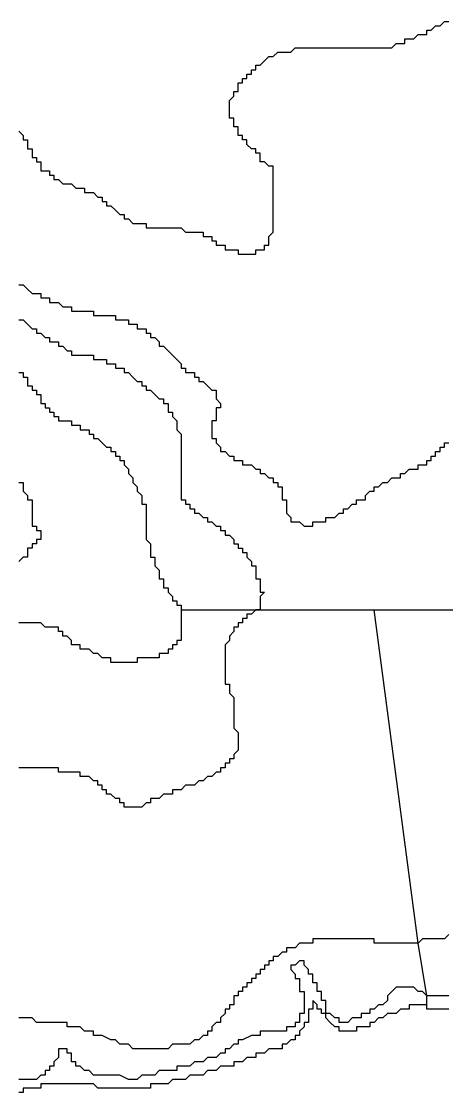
# Model space of a CAD drawing. Extents: x -79.2 to -65.2, y 32.5 to 44.8.
# Drawn here: x -69.714 to -68.745, y 39.9 to 42.34 of the extents above; entities that cross this region are included whole.
import ezdxf

# ---------------------------------------------------------------- set-up
doc = ezdxf.new("R2010")
doc.units = 0

msp = doc.modelspace()

# ---------------------------------------------------------------- linework, layer by layer
at = {"layer": '0FINSTR_G'}
for points in [[(-69.72, 42.09), (-69.71, 42.08), (-69.71, 42.08), (-69.71, 42.07), (-69.71, 42.07), (-69.71, 42.07), (-69.7, 42.07), (-69.7, 42.06), (-69.7, 42.06), (-69.7, 42.06), (-69.7, 42.06), (-69.7, 42.06), (-69.7, 42.05), (-69.69, 42.05), (-69.69, 42.05), (-69.69, 42.04), (-69.69, 42.04), (-69.69, 42.04), (-69.69, 42.03), (-69.68, 42.03), (-69.68, 42.02), (-69.68, 42.02), (-69.67, 42.02), (-69.67, 42.01), (-69.67, 42.01), (-69.67, 42), (-69.66, 42), (-69.66, 42), (-69.66, 42), (-69.66, 42), (-69.65, 42), (-69.65, 41.99), (-69.65, 41.99), (-69.64, 41.99), (-69.64, 41.98), (-69.63, 41.98), (-69.63, 41.98), (-69.63, 41.98), (-69.62, 41.97), (-69.62, 41.97), (-69.62, 41.97), (-69.62, 41.97), (-69.61, 41.97), (-69.61, 41.97), (-69.6, 41.97), (-69.6, 41.97), (-69.59, 41.96), (-69.59, 41.96), (-69.58, 41.96), (-69.58, 41.96), (-69.58, 41.96), (-69.57, 41.96), (-69.57, 41.95), (-69.57, 41.95), (-69.56, 41.95), (-69.56, 41.95), (-69.55, 41.95), (-69.55, 41.95), (-69.55, 41.95), (-69.54, 41.94), (-69.54, 41.94), (-69.54, 41.94), (-69.53, 41.94), (-69.53, 41.94), (-69.53, 41.94), (-69.53, 41.93), (-69.52, 41.93), (-69.52, 41.92), (-69.51, 41.92), (-69.51, 41.92), (-69.51, 41.92), (-69.5, 41.91), (-69.5, 41.91), (-69.5, 41.91), (-69.5, 41.91), (-69.49, 41.9), (-69.49, 41.9), (-69.48, 41.9), (-69.48, 41.89), (-69.48, 41.89), (-69.48, 41.89), (-69.47, 41.89), (-69.47, 41.89), (-69.46, 41.88), (-69.46, 41.88), (-69.46, 41.88), (-69.45, 41.88), (-69.44, 41.88), (-69.44, 41.88), (-69.43, 41.88), (-69.43, 41.87), (-69.43, 41.87), (-69.42, 41.87), (-69.42, 41.87), (-69.41, 41.87), (-69.4, 41.87), (-69.4, 41.87), (-69.4, 41.87), (-69.39, 41.87), (-69.38, 41.87), (-69.38, 41.87), (-69.37, 41.87), (-69.37, 41.87), (-69.36, 41.87), (-69.36, 41.87), (-69.35, 41.87), (-69.35, 41.87), (-69.35, 41.87), (-69.34, 41.86), (-69.33, 41.86), (-69.32, 41.86), (-69.32, 41.86), (-69.31, 41.86), (-69.31, 41.86), (-69.31, 41.86), (-69.3, 41.86), (-69.3, 41.85), (-69.3, 41.85), (-69.3, 41.85), (-69.29, 41.85), (-69.29, 41.85), (-69.29, 41.85), (-69.29, 41.85), (-69.28, 41.85), (-69.28, 41.85), (-69.28, 41.84), (-69.28, 41.84), (-69.27, 41.84), (-69.27, 41.84), (-69.27, 41.83), (-69.26, 41.83), (-69.26, 41.83), (-69.26, 41.83), (-69.25, 41.83), (-69.25, 41.83), (-69.25, 41.83), (-69.25, 41.82), (-69.24, 41.82), (-69.24, 41.82), (-69.24, 41.82), (-69.23, 41.82), (-69.23, 41.82), (-69.22, 41.82), (-69.22, 41.82), (-69.22, 41.81), (-69.21, 41.81), (-69.21, 41.81), (-69.21, 41.81), (-69.2, 41.81), (-69.2, 41.81), (-69.2, 41.81), (-69.2, 41.81), (-69.19, 41.81), (-69.19, 41.81), (-69.19, 41.81), (-69.18, 41.81), (-69.18, 41.81), (-69.18, 41.82), (-69.18, 41.82), (-69.17, 41.82), (-69.17, 41.82), (-69.17, 41.82), (-69.16, 41.82), (-69.16, 41.83), (-69.16, 41.83), (-69.16, 41.83), (-69.15, 41.83), (-69.15, 41.84), (-69.15, 41.84), (-69.15, 41.84), (-69.15, 41.85), (-69.15, 41.85), (-69.14, 41.86), (-69.14, 41.86), (-69.14, 41.86), (-69.14, 41.87), (-69.14, 41.87), (-69.14, 41.87), (-69.14, 41.87), (-69.14, 41.88), (-69.14, 41.88), (-69.14, 41.88), (-69.14, 41.89), (-69.14, 41.89), (-69.14, 41.9), (-69.14, 41.9), (-69.14, 41.9), (-69.14, 41.91), (-69.14, 41.91), (-69.14, 41.92), (-69.14, 41.93), (-69.14, 41.93), (-69.14, 41.93), (-69.14, 41.94), (-69.14, 41.95), (-69.14, 41.95), (-69.14, 41.95), (-69.14, 41.95), (-69.14, 41.96), (-69.14, 41.96), (-69.14, 41.96), (-69.14, 41.97), (-69.14, 41.97), (-69.14, 41.97), (-69.14, 41.97), (-69.14, 41.98), (-69.14, 41.98), (-69.14, 41.98), (-69.14, 41.98), (-69.14, 41.99), (-69.14, 41.99), (-69.14, 41.99), (-69.14, 42), (-69.14, 42), (-69.14, 42), (-69.14, 42), (-69.14, 42.01), (-69.14, 42.01), (-69.14, 42.01), (-69.14, 42.01), (-69.15, 42.01), (-69.15, 42.01), (-69.15, 42.01), (-69.16, 42.02), (-69.16, 42.02), (-69.16, 42.02), (-69.16, 42.02), (-69.17, 42.02), (-69.17, 42.02), (-69.17, 42.03), (-69.17, 42.03), (-69.17, 42.03), (-69.17, 42.03), (-69.17, 42.04), (-69.18, 42.04), (-69.18, 42.04), (-69.18, 42.05), (-69.19, 42.05), (-69.19, 42.05), (-69.19, 42.05), (-69.19, 42.05), (-69.2, 42.06), (-69.2, 42.06), (-69.2, 42.06), (-69.2, 42.06), (-69.2, 42.06), (-69.2, 42.07), (-69.21, 42.07), (-69.21, 42.07), (-69.21, 42.08), (-69.21, 42.08), (-69.21, 42.08), (-69.22, 42.08), (-69.22, 42.08), (-69.22, 42.09), (-69.22, 42.09), (-69.22, 42.09), (-69.22, 42.09), (-69.22, 42.1), (-69.23, 42.1), (-69.23, 42.1), (-69.23, 42.1), (-69.23, 42.11), (-69.23, 42.11), (-69.23, 42.11), (-69.23, 42.11), (-69.23, 42.12), (-69.23, 42.12), (-69.23, 42.12), (-69.24, 42.12), (-69.24, 42.13), (-69.24, 42.13), (-69.24, 42.13), (-69.24, 42.14), (-69.24, 42.14), (-69.24, 42.14), (-69.24, 42.15), (-69.24, 42.15), (-69.24, 42.15), (-69.24, 42.16), (-69.24, 42.16), (-69.24, 42.16), (-69.23, 42.17), (-69.23, 42.17), (-69.23, 42.18), (-69.23, 42.18), (-69.22, 42.18), (-69.22, 42.19), (-69.22, 42.19), (-69.22, 42.2), (-69.21, 42.2), (-69.21, 42.21), (-69.21, 42.21), (-69.2, 42.21), (-69.2, 42.22), (-69.19, 42.22), (-69.19, 42.22), (-69.19, 42.23), (-69.18, 42.23), (-69.18, 42.23), (-69.18, 42.24), (-69.17, 42.24), (-69.17, 42.24), (-69.17, 42.24), (-69.17, 42.24), (-69.16, 42.25), (-69.16, 42.25), (-69.15, 42.26), (-69.15, 42.26), (-69.15, 42.26), (-69.14, 42.26), (-69.14, 42.26), (-69.13, 42.27), (-69.13, 42.27), (-69.12, 42.27), (-69.12, 42.27), (-69.11, 42.27), (-69.11, 42.27), (-69.11, 42.27), (-69.1, 42.27), (-69.09, 42.28), (-69.08, 42.28), (-69.08, 42.28), (-69.07, 42.28), (-69.07, 42.28), (-69.07, 42.28), (-69.06, 42.28), (-69.06, 42.28), (-69.05, 42.28), (-69.05, 42.28), (-69.03, 42.28), (-69.03, 42.28), (-69.02, 42.28), (-69.02, 42.28), (-69.01, 42.28), (-69.01, 42.28), (-69, 42.28), (-68.99, 42.28), (-68.99, 42.28), (-68.98, 42.28), (-68.98, 42.28), (-68.97, 42.28), (-68.96, 42.28), (-68.96, 42.28), (-68.95, 42.28), (-68.94, 42.28), (-68.93, 42.28), (-68.93, 42.28), (-68.92, 42.28), (-68.91, 42.28), (-68.91, 42.28), (-68.91, 42.28), (-68.91, 42.28), (-68.9, 42.28), (-68.9, 42.28), (-68.89, 42.28), (-68.89, 42.28), (-68.88, 42.28), (-68.88, 42.28), (-68.88, 42.28), (-68.87, 42.28), (-68.87, 42.28), (-68.86, 42.29), (-68.86, 42.29), (-68.85, 42.29), (-68.85, 42.29), (-68.84, 42.29), (-68.84, 42.3), (-68.83, 42.3), (-68.83, 42.3), (-68.82, 42.3), (-68.82, 42.3), (-68.82, 42.3), (-68.82, 42.3), (-68.81, 42.31), (-68.81, 42.31), (-68.81, 42.31), (-68.8, 42.31), (-68.79, 42.31), (-68.79, 42.32), (-68.79, 42.32), (-68.78, 42.32), (-68.78, 42.32), (-68.77, 42.33), (-68.76, 42.33), (-68.76, 42.33), (-68.75, 42.34), (-68.75, 42.34), (-68.74, 42.34)], [(-69.72, 41.74), (-69.71, 41.74), (-69.71, 41.74), (-69.7, 41.73), (-69.7, 41.73), (-69.7, 41.73)], [(-69.7, 41.73), (-69.7, 41.73)], [(-69.7, 41.73), (-69.7, 41.73), (-69.69, 41.72), (-69.68, 41.72), (-69.68, 41.72), (-69.67, 41.72), (-69.67, 41.71), (-69.66, 41.71), (-69.66, 41.71), (-69.65, 41.71), (-69.65, 41.71), (-69.65, 41.7), (-69.64, 41.7), (-69.64, 41.7), (-69.63, 41.7), (-69.63, 41.7), (-69.62, 41.69), (-69.62, 41.69), (-69.61, 41.69), (-69.61, 41.69), (-69.6, 41.69), (-69.6, 41.68), (-69.59, 41.68), (-69.59, 41.68), (-69.59, 41.68), (-69.58, 41.68), (-69.58, 41.68), (-69.57, 41.68), (-69.57, 41.68), (-69.57, 41.68), (-69.56, 41.68), (-69.56, 41.68), (-69.56, 41.68), (-69.55, 41.68), (-69.55, 41.67), (-69.54, 41.67), (-69.54, 41.67), (-69.53, 41.67), (-69.53, 41.67), (-69.52, 41.67), (-69.52, 41.67), (-69.51, 41.67), (-69.51, 41.67), (-69.5, 41.67), (-69.5, 41.66), (-69.49, 41.66), (-69.49, 41.66), (-69.48, 41.66), (-69.48, 41.66), (-69.48, 41.66), (-69.47, 41.66), (-69.47, 41.65), (-69.46, 41.65), (-69.46, 41.65), (-69.46, 41.65), (-69.45, 41.65), (-69.45, 41.64), (-69.44, 41.64), (-69.44, 41.64), (-69.43, 41.64), (-69.43, 41.64), (-69.43, 41.63), (-69.43, 41.63), (-69.43, 41.63), (-69.42, 41.63), (-69.42, 41.63), (-69.42, 41.62), (-69.41, 41.62), (-69.41, 41.62), (-69.41, 41.62), (-69.4, 41.61), (-69.4, 41.61), (-69.4, 41.6), (-69.39, 41.6), (-69.39, 41.6), (-69.38, 41.59), (-69.38, 41.59), (-69.38, 41.59), (-69.37, 41.58), (-69.37, 41.58), (-69.37, 41.58), (-69.36, 41.57), (-69.36, 41.57), (-69.35, 41.56), (-69.35, 41.55), (-69.34, 41.55), (-69.34, 41.55), (-69.34, 41.54), (-69.33, 41.54), (-69.33, 41.54), (-69.33, 41.54), (-69.32, 41.54), (-69.32, 41.53), (-69.32, 41.53), (-69.31, 41.53), (-69.31, 41.52), (-69.3, 41.52), (-69.3, 41.52), (-69.29, 41.51), (-69.29, 41.51), (-69.29, 41.51), (-69.28, 41.5), (-69.28, 41.5), (-69.27, 41.5), (-69.27, 41.49), (-69.27, 41.49), (-69.27, 41.48), (-69.27, 41.48), (-69.27, 41.48), (-69.26, 41.47), (-69.26, 41.47), (-69.26, 41.46), (-69.27, 41.46), (-69.27, 41.46), (-69.27, 41.45), (-69.27, 41.45), (-69.27, 41.44), (-69.27, 41.44), (-69.27, 41.43), (-69.28, 41.43), (-69.28, 41.43), (-69.28, 41.42), (-69.28, 41.42), (-69.28, 41.42), (-69.28, 41.42), (-69.28, 41.41), (-69.28, 41.41), (-69.28, 41.41), (-69.28, 41.4), (-69.28, 41.4), (-69.28, 41.39), (-69.28, 41.39), (-69.27, 41.39), (-69.27, 41.38), (-69.27, 41.38), (-69.27, 41.38), (-69.26, 41.37), (-69.26, 41.37), (-69.26, 41.37), (-69.26, 41.36), (-69.25, 41.36), (-69.25, 41.36), (-69.25, 41.36), (-69.24, 41.35), (-69.24, 41.35), (-69.23, 41.35), (-69.23, 41.34), (-69.22, 41.34), (-69.21, 41.34), (-69.21, 41.33), (-69.21, 41.33), (-69.2, 41.33), (-69.2, 41.33), (-69.19, 41.33), (-69.19, 41.33), (-69.19, 41.33), (-69.18, 41.32), (-69.18, 41.32), (-69.18, 41.32), (-69.17, 41.32), (-69.17, 41.32), (-69.17, 41.31), (-69.16, 41.31), (-69.16, 41.31), (-69.16, 41.31), (-69.15, 41.3), (-69.15, 41.3), (-69.14, 41.3), (-69.14, 41.29), (-69.13, 41.29), (-69.13, 41.29), (-69.13, 41.29), (-69.13, 41.28), (-69.12, 41.28), (-69.12, 41.28), (-69.12, 41.28), (-69.12, 41.27), (-69.12, 41.27), (-69.12, 41.26), (-69.12, 41.26), (-69.12, 41.26), (-69.12, 41.25), (-69.11, 41.25), (-69.11, 41.25), (-69.11, 41.24), (-69.11, 41.24), (-69.11, 41.24), (-69.11, 41.24), (-69.11, 41.24), (-69.11, 41.23), (-69.11, 41.23), (-69.11, 41.22), (-69.11, 41.22), (-69.11, 41.22), (-69.1, 41.21), (-69.1, 41.21), (-69.1, 41.21), (-69.1, 41.2), (-69.09, 41.2), (-69.09, 41.2), (-69.08, 41.2), (-69.08, 41.2), (-69.08, 41.2), (-69.08, 41.2), (-69.07, 41.19), (-69.07, 41.19), (-69.07, 41.19), (-69.07, 41.19), (-69.07, 41.19), (-69.06, 41.19), (-69.06, 41.19), (-69.06, 41.19), (-69.05, 41.19), (-69.05, 41.19), (-69.05, 41.2), (-69.04, 41.2), (-69.04, 41.2), (-69.03, 41.2), (-69.03, 41.2), (-69.03, 41.2), (-69.03, 41.2), (-69.03, 41.2), (-69.02, 41.2), (-69.02, 41.21), (-69.01, 41.21), (-69.01, 41.21), (-69, 41.21), (-69, 41.21), (-69, 41.21), (-68.99, 41.22), (-68.99, 41.22), (-68.99, 41.22), (-68.99, 41.22), (-68.99, 41.22), (-68.98, 41.22), (-68.98, 41.22), (-68.98, 41.23), (-68.98, 41.23), (-68.97, 41.23), (-68.97, 41.23), (-68.96, 41.24), (-68.96, 41.24), (-68.96, 41.24), (-68.95, 41.24), (-68.95, 41.25), (-68.95, 41.25), (-68.94, 41.25), (-68.94, 41.25), (-68.93, 41.25), (-68.93, 41.26), (-68.93, 41.26), (-68.92, 41.27), (-68.91, 41.27), (-68.91, 41.27), (-68.91, 41.28), (-68.91, 41.28), (-68.9, 41.28), (-68.9, 41.28), (-68.9, 41.28), (-68.89, 41.29), (-68.89, 41.29), (-68.88, 41.29), (-68.88, 41.29), (-68.88, 41.29), (-68.87, 41.3), (-68.87, 41.3), (-68.86, 41.3), (-68.86, 41.3), (-68.85, 41.3), (-68.85, 41.31), (-68.84, 41.31), (-68.84, 41.31), (-68.84, 41.31), (-68.83, 41.32), (-68.83, 41.32), (-68.82, 41.32), (-68.81, 41.32), (-68.81, 41.32), (-68.81, 41.33), (-68.8, 41.33), (-68.8, 41.33), (-68.79, 41.33), (-68.79, 41.33), (-68.79, 41.33), (-68.79, 41.34), (-68.79, 41.34), (-68.78, 41.34), (-68.78, 41.34), (-68.78, 41.35), (-68.78, 41.35), (-68.77, 41.35), (-68.77, 41.35), (-68.77, 41.36), (-68.77, 41.36), (-68.76, 41.36), (-68.76, 41.36), (-68.76, 41.37), (-68.76, 41.37), (-68.76, 41.37), (-68.76, 41.37), (-68.75, 41.37), (-68.75, 41.38), (-68.75, 41.38), (-68.74, 41.38)], [(-69.72, 41.66), (-69.71, 41.66), (-69.7, 41.65), (-69.69, 41.64), (-69.69, 41.64), (-69.68, 41.64), (-69.68, 41.63), (-69.67, 41.63), (-69.66, 41.62), (-69.66, 41.62), (-69.65, 41.62), (-69.65, 41.62), (-69.65, 41.62), (-69.65, 41.61), (-69.64, 41.61), (-69.64, 41.61), (-69.63, 41.61), (-69.63, 41.61)], [(-69.63, 41.61), (-69.63, 41.61)], [(-69.63, 41.61), (-69.63, 41.61), (-69.63, 41.6), (-69.63, 41.6), (-69.62, 41.6), (-69.61, 41.59), (-69.61, 41.59), (-69.61, 41.59), (-69.6, 41.59), (-69.6, 41.58), (-69.59, 41.58), (-69.59, 41.58), (-69.58, 41.58), (-69.58, 41.58), (-69.58, 41.58), (-69.57, 41.58), (-69.56, 41.58), (-69.56, 41.58), (-69.55, 41.58), (-69.55, 41.57), (-69.54, 41.57), (-69.54, 41.57), (-69.53, 41.57), (-69.52, 41.57), (-69.52, 41.57), (-69.52, 41.56), (-69.51, 41.56), (-69.51, 41.56), (-69.51, 41.56), (-69.5, 41.56), (-69.5, 41.56), (-69.5, 41.55), (-69.49, 41.55), (-69.49, 41.55), (-69.49, 41.55), (-69.48, 41.55), (-69.48, 41.54), (-69.48, 41.54), (-69.47, 41.54), (-69.47, 41.54), (-69.46, 41.53), (-69.46, 41.53), (-69.45, 41.52), (-69.45, 41.52), (-69.44, 41.52), (-69.44, 41.51), (-69.43, 41.51), (-69.43, 41.51), (-69.43, 41.5), (-69.42, 41.5), (-69.42, 41.5), (-69.41, 41.49), (-69.41, 41.49), (-69.4, 41.48), (-69.4, 41.48), (-69.39, 41.48), (-69.39, 41.47), (-69.39, 41.47), (-69.39, 41.47), (-69.38, 41.47), (-69.38, 41.47), (-69.38, 41.46), (-69.38, 41.46), (-69.38, 41.45), (-69.37, 41.45), (-69.37, 41.45), (-69.37, 41.44), (-69.37, 41.44), (-69.36, 41.43), (-69.36, 41.43), (-69.36, 41.42), (-69.36, 41.42), (-69.36, 41.41), (-69.35, 41.4), (-69.35, 41.4), (-69.35, 41.39), (-69.35, 41.39), (-69.35, 41.39), (-69.35, 41.38), (-69.35, 41.37), (-69.35, 41.37), (-69.35, 41.36), (-69.35, 41.36), (-69.35, 41.35), (-69.35, 41.35), (-69.35, 41.34), (-69.35, 41.34), (-69.35, 41.33), (-69.35, 41.33), (-69.35, 41.32), (-69.35, 41.32), (-69.35, 41.31), (-69.35, 41.31), (-69.35, 41.31), (-69.35, 41.3), (-69.35, 41.3), (-69.35, 41.29), (-69.35, 41.29), (-69.35, 41.28), (-69.35, 41.28), (-69.35, 41.27), (-69.35, 41.27), (-69.35, 41.26), (-69.35, 41.26), (-69.35, 41.26), (-69.35, 41.26), (-69.35, 41.25), (-69.34, 41.25), (-69.34, 41.24), (-69.34, 41.24), (-69.34, 41.24), (-69.33, 41.24), (-69.33, 41.24), (-69.33, 41.23), (-69.33, 41.23), (-69.33, 41.23), (-69.32, 41.23), (-69.32, 41.22), (-69.31, 41.22), (-69.31, 41.22), (-69.3, 41.21), (-69.3, 41.21), (-69.3, 41.21), (-69.29, 41.21), (-69.29, 41.2), (-69.28, 41.2), (-69.28, 41.2), (-69.28, 41.2), (-69.27, 41.19), (-69.27, 41.19), (-69.26, 41.19), (-69.26, 41.19), (-69.26, 41.19), (-69.26, 41.19), (-69.26, 41.18), (-69.25, 41.18), (-69.25, 41.18), (-69.25, 41.18), (-69.25, 41.17), (-69.24, 41.17), (-69.24, 41.17), (-69.24, 41.17), (-69.24, 41.17), (-69.23, 41.16), (-69.23, 41.16), (-69.23, 41.16), (-69.23, 41.15), (-69.22, 41.15), (-69.22, 41.15), (-69.22, 41.14), (-69.21, 41.14), (-69.21, 41.14), (-69.21, 41.14), (-69.21, 41.14), (-69.21, 41.13), (-69.21, 41.13), (-69.2, 41.13), (-69.2, 41.12), (-69.2, 41.12)], [(-69.72, 41.54), (-69.71, 41.54), (-69.71, 41.54), (-69.71, 41.54), (-69.71, 41.53), (-69.71, 41.53), (-69.7, 41.53), (-69.7, 41.53), (-69.7, 41.52), (-69.7, 41.52), (-69.7, 41.51), (-69.69, 41.51), (-69.69, 41.5), (-69.68, 41.5), (-69.68, 41.49), (-69.68, 41.49), (-69.68, 41.49), (-69.67, 41.49), (-69.67, 41.48), (-69.67, 41.48), (-69.67, 41.48), (-69.67, 41.48), (-69.67, 41.47), (-69.66, 41.47), (-69.66, 41.47), (-69.66, 41.46), (-69.66, 41.46), (-69.65, 41.46), (-69.65, 41.46), (-69.65, 41.45), (-69.65, 41.45), (-69.64, 41.45), (-69.64, 41.45), (-69.64, 41.44), (-69.63, 41.44), (-69.63, 41.44), (-69.63, 41.44), (-69.63, 41.43), (-69.62, 41.43), (-69.62, 41.43), (-69.62, 41.43), (-69.61, 41.43), (-69.61, 41.43), (-69.6, 41.43), (-69.6, 41.42), (-69.59, 41.42), (-69.59, 41.42), (-69.58, 41.42), (-69.58, 41.41), (-69.58, 41.41), (-69.57, 41.41), (-69.57, 41.41), (-69.56, 41.41), (-69.56, 41.4), (-69.56, 41.4), (-69.55, 41.4), (-69.55, 41.4), (-69.55, 41.39), (-69.55, 41.39), (-69.55, 41.39), (-69.54, 41.39), (-69.54, 41.39), (-69.54, 41.39), (-69.54, 41.39), (-69.53, 41.38), (-69.53, 41.38), (-69.53, 41.38), (-69.53, 41.38), (-69.52, 41.37), (-69.52, 41.37), (-69.52, 41.37), (-69.52, 41.37), (-69.51, 41.37), (-69.51, 41.37), (-69.51, 41.36), (-69.5, 41.36), (-69.5, 41.36), (-69.5, 41.35), (-69.49, 41.35), (-69.49, 41.34), (-69.49, 41.34), (-69.48, 41.34), (-69.48, 41.33), (-69.48, 41.33), (-69.47, 41.32), (-69.47, 41.32), (-69.47, 41.32), (-69.47, 41.32), (-69.47, 41.31), (-69.47, 41.31), (-69.46, 41.3), (-69.46, 41.3), (-69.46, 41.29), (-69.46, 41.29), (-69.46, 41.29), (-69.45, 41.28), (-69.45, 41.28), (-69.45, 41.28), (-69.45, 41.27), (-69.45, 41.27), (-69.45, 41.27), (-69.44, 41.26), (-69.44, 41.26), (-69.44, 41.25), (-69.44, 41.25), (-69.44, 41.25), (-69.44, 41.24), (-69.43, 41.24), (-69.43, 41.24), (-69.43, 41.24), (-69.43, 41.23), (-69.43, 41.23), (-69.43, 41.23), (-69.43, 41.23), (-69.43, 41.22), (-69.43, 41.22), (-69.43, 41.22), (-69.43, 41.21), (-69.43, 41.21), (-69.43, 41.2), (-69.43, 41.2), (-69.43, 41.2), (-69.43, 41.19), (-69.43, 41.18), (-69.43, 41.18), (-69.43, 41.17), (-69.43, 41.17), (-69.43, 41.16), (-69.43, 41.16), (-69.43, 41.16), (-69.42, 41.15), (-69.42, 41.15), (-69.42, 41.15), (-69.42, 41.14), (-69.42, 41.14), (-69.42, 41.14), (-69.42, 41.13), (-69.42, 41.13), (-69.42, 41.13), (-69.42, 41.12), (-69.42, 41.12), (-69.41, 41.12), (-69.41, 41.11), (-69.41, 41.11), (-69.41, 41.11), (-69.41, 41.11), (-69.41, 41.1), (-69.41, 41.1), (-69.41, 41.1), (-69.4, 41.09), (-69.4, 41.08), (-69.4, 41.08), (-69.4, 41.07), (-69.4, 41.07), (-69.39, 41.07), (-69.39, 41.07), (-69.39, 41.07), (-69.39, 41.06), (-69.39, 41.06), (-69.39, 41.05), (-69.38, 41.05), (-69.38, 41.05), (-69.38, 41.04), (-69.38, 41.04), (-69.38, 41.04), (-69.37, 41.03), (-69.37, 41.03), (-69.37, 41.03), (-69.37, 41.03), (-69.37, 41.02), (-69.37, 41.02), (-69.36, 41.02), (-69.36, 41.02), (-69.36, 41.01), (-69.36, 41.01), (-69.35, 41.01), (-69.35, 41.01), (-69.35, 41.01), (-69.35, 41.01), (-69.35, 41), (-69.35, 41), (-69.35, 41)], [(-69.72, 41.29), (-69.71, 41.29), (-69.71, 41.29), (-69.71, 41.28), (-69.71, 41.28), (-69.71, 41.28), (-69.71, 41.27), (-69.71, 41.27), (-69.71, 41.27), (-69.7, 41.26), (-69.7, 41.26), (-69.7, 41.26), (-69.7, 41.26), (-69.7, 41.25), (-69.7, 41.25), (-69.7, 41.25), (-69.69, 41.25), (-69.69, 41.24), (-69.69, 41.24), (-69.69, 41.24), (-69.69, 41.24), (-69.69, 41.23), (-69.69, 41.23), (-69.69, 41.23), (-69.69, 41.22), (-69.69, 41.22), (-69.69, 41.21), (-69.69, 41.21), (-69.69, 41.21), (-69.69, 41.2), (-69.69, 41.2), (-69.69, 41.2), (-69.69, 41.19), (-69.69, 41.19), (-69.69, 41.19), (-69.68, 41.19), (-69.68, 41.19), (-69.68, 41.19), (-69.68, 41.18), (-69.67, 41.18), (-69.67, 41.18), (-69.67, 41.18), (-69.67, 41.18), (-69.67, 41.17), (-69.67, 41.17), (-69.67, 41.17), (-69.67, 41.17), (-69.67, 41.16), (-69.68, 41.16), (-69.68, 41.16), (-69.68, 41.16), (-69.68, 41.16), (-69.68, 41.15), (-69.68, 41.15), (-69.68, 41.15), (-69.69, 41.15), (-69.69, 41.14), (-69.69, 41.14), (-69.69, 41.14), (-69.7, 41.14), (-69.7, 41.13), (-69.7, 41.13), (-69.7, 41.13), (-69.7, 41.12), (-69.7, 41.12), (-69.71, 41.12), (-69.71, 41.12), (-69.71, 41.12), (-69.71, 41.12), (-69.72, 41.11)], [(-69.2, 41.12), (-69.19, 41.11), (-69.19, 41.11), (-69.19, 41.11), (-69.19, 41.11), (-69.19, 41.11), (-69.19, 41.1), (-69.19, 41.1), (-69.18, 41.1), (-69.18, 41.1), (-69.18, 41.1), (-69.18, 41.09), (-69.18, 41.09), (-69.18, 41.09), (-69.18, 41.08), (-69.18, 41.08), (-69.18, 41.07), (-69.17, 41.07), (-69.17, 41.06), (-69.17, 41.06), (-69.17, 41.05), (-69.17, 41.04), (-69.17, 41.04), (-69.17, 41.04), (-69.16, 41.04), (-69.17, 41.03), (-69.17, 41.03), (-69.17, 41.03), (-69.17, 41.02), (-69.17, 41.02), (-69.17, 41.02), (-69.17, 41.01), (-69.17, 41.01), (-69.17, 41), (-69.17, 41)], [(-69.17, 41), (-69.18, 41), (-69.18, 41), (-69.18, 41), (-69.18, 41), (-69.19, 40.99), (-69.19, 40.99), (-69.19, 40.99), (-69.2, 40.99), (-69.2, 40.98), (-69.21, 40.98), (-69.21, 40.98), (-69.21, 40.98), (-69.21, 40.97), (-69.22, 40.97), (-69.22, 40.97), (-69.22, 40.97), (-69.22, 40.96), (-69.22, 40.96), (-69.23, 40.96), (-69.23, 40.95), (-69.23, 40.95), (-69.24, 40.94), (-69.24, 40.94), (-69.24, 40.94), (-69.24, 40.93), (-69.24, 40.93), (-69.25, 40.92), (-69.25, 40.92), (-69.25, 40.91), (-69.25, 40.91), (-69.25, 40.9), (-69.25, 40.9), (-69.25, 40.89), (-69.25, 40.89), (-69.25, 40.89), (-69.25, 40.88), (-69.25, 40.88), (-69.25, 40.88), (-69.25, 40.87), (-69.25, 40.86), (-69.25, 40.85), (-69.25, 40.85), (-69.25, 40.84), (-69.25, 40.84), (-69.25, 40.84), (-69.25, 40.83), (-69.25, 40.83), (-69.24, 40.83), (-69.24, 40.83), (-69.24, 40.82), (-69.24, 40.82), (-69.24, 40.81), (-69.24, 40.81), (-69.23, 40.8), (-69.23, 40.8), (-69.23, 40.79), (-69.23, 40.79), (-69.23, 40.78), (-69.23, 40.78), (-69.23, 40.77), (-69.23, 40.77), (-69.23, 40.77), (-69.23, 40.77), (-69.23, 40.76), (-69.23, 40.76), (-69.23, 40.75), (-69.23, 40.74), (-69.23, 40.74), (-69.23, 40.74), (-69.23, 40.73), (-69.23, 40.73), (-69.23, 40.73), (-69.22, 40.72), (-69.22, 40.71), (-69.22, 40.7), (-69.22, 40.7), (-69.22, 40.69), (-69.22, 40.69), (-69.22, 40.69), (-69.22, 40.68), (-69.22, 40.68), (-69.23, 40.67), (-69.23, 40.67), (-69.23, 40.67), (-69.23, 40.66), (-69.23, 40.66), (-69.24, 40.66), (-69.24, 40.66), (-69.24, 40.65), (-69.24, 40.65), (-69.25, 40.65), (-69.25, 40.64), (-69.26, 40.64), (-69.26, 40.63), (-69.27, 40.63), (-69.27, 40.63), (-69.28, 40.62), (-69.28, 40.62), (-69.29, 40.62), (-69.3, 40.61), (-69.3, 40.61), (-69.31, 40.61), (-69.32, 40.6), (-69.33, 40.6), (-69.33, 40.6), (-69.34, 40.6), (-69.34, 40.6), (-69.35, 40.59), (-69.35, 40.59), (-69.36, 40.59), (-69.37, 40.59), (-69.37, 40.58), (-69.38, 40.58), (-69.39, 40.58), (-69.39, 40.58), (-69.4, 40.57), (-69.4, 40.57), (-69.41, 40.57), (-69.42, 40.57), (-69.42, 40.56), (-69.43, 40.56), (-69.43, 40.56), (-69.43, 40.56), (-69.44, 40.55), (-69.44, 40.55), (-69.45, 40.55), (-69.45, 40.55), (-69.46, 40.55), (-69.46, 40.55), (-69.47, 40.55), (-69.47, 40.55), (-69.48, 40.55), (-69.48, 40.56), (-69.48, 40.56), (-69.49, 40.56), (-69.49, 40.56), (-69.49, 40.57), (-69.49, 40.57), (-69.5, 40.57), (-69.5, 40.57), (-69.5, 40.57), (-69.51, 40.58), (-69.51, 40.58), (-69.51, 40.58), (-69.52, 40.58), (-69.52, 40.59), (-69.52, 40.59), (-69.52, 40.59), (-69.52, 40.59), (-69.53, 40.59), (-69.53, 40.59), (-69.53, 40.59), (-69.53, 40.6), (-69.53, 40.6), (-69.54, 40.6), (-69.54, 40.6), (-69.54, 40.61), (-69.55, 40.61), (-69.55, 40.61), (-69.55, 40.61), (-69.56, 40.62), (-69.56, 40.62), (-69.57, 40.62), (-69.57, 40.62), (-69.58, 40.62), (-69.58, 40.63), (-69.59, 40.63), (-69.59, 40.63), (-69.6, 40.63), (-69.61, 40.63), (-69.62, 40.63), (-69.62, 40.63), (-69.63, 40.63), (-69.63, 40.64), (-69.64, 40.64), (-69.65, 40.64), (-69.65, 40.64), (-69.66, 40.64), (-69.67, 40.64), (-69.68, 40.64), (-69.68, 40.64), (-69.69, 40.64), (-69.7, 40.64), (-69.7, 40.64), (-69.71, 40.64), (-69.72, 40.64)], [(-69.35, 41), (-69.35, 41), (-69.35, 41), (-69.35, 41), (-69.35, 41), (-69.35, 40.99), (-69.35, 40.99), (-69.35, 40.99), (-69.35, 40.98), (-69.35, 40.98), (-69.35, 40.98), (-69.35, 40.97), (-69.35, 40.97), (-69.35, 40.97), (-69.35, 40.97), (-69.35, 40.96), (-69.35, 40.96), (-69.35, 40.96), (-69.35, 40.95), (-69.35, 40.95), (-69.35, 40.95), (-69.35, 40.95), (-69.35, 40.95), (-69.35, 40.94), (-69.35, 40.94), (-69.35, 40.94), (-69.35, 40.93), (-69.35, 40.93), (-69.36, 40.93), (-69.36, 40.93), (-69.36, 40.93), (-69.36, 40.92), (-69.37, 40.92), (-69.37, 40.91), (-69.37, 40.91), (-69.37, 40.91), (-69.38, 40.91), (-69.38, 40.91), (-69.38, 40.9), (-69.38, 40.9), (-69.38, 40.9), (-69.39, 40.9), (-69.39, 40.9), (-69.39, 40.9), (-69.4, 40.9), (-69.4, 40.89), (-69.4, 40.89), (-69.41, 40.89), (-69.42, 40.89), (-69.42, 40.89), (-69.43, 40.89), (-69.43, 40.89), (-69.43, 40.89), (-69.43, 40.89), (-69.44, 40.89), (-69.44, 40.89), (-69.45, 40.89), (-69.45, 40.88), (-69.46, 40.88), (-69.46, 40.88), (-69.47, 40.88), (-69.47, 40.88), (-69.48, 40.88), (-69.48, 40.88)], [(-69.35, 41), (-69.17, 41)], [(-69.17, 41), (-68.91, 41)], [(-68.91, 41), (-68.67, 41)], [(-68.91, 41), (-68.91, 41)], [(-68.81, 40.24), (-68.91, 41)], [(-69.48, 40.88), (-69.49, 40.88), (-69.5, 40.88), (-69.5, 40.88), (-69.5, 40.88), (-69.51, 40.88), (-69.51, 40.88), (-69.51, 40.88), (-69.51, 40.89), (-69.52, 40.89), (-69.52, 40.89), (-69.52, 40.89), (-69.53, 40.89), (-69.53, 40.89), (-69.53, 40.89), (-69.54, 40.9), (-69.55, 40.9), (-69.55, 40.9), (-69.55, 40.9), (-69.56, 40.91), (-69.57, 40.91), (-69.57, 40.91), (-69.57, 40.91), (-69.58, 40.91), (-69.58, 40.92), (-69.59, 40.92), (-69.59, 40.92), (-69.59, 40.92), (-69.6, 40.92), (-69.6, 40.93), (-69.6, 40.93), (-69.6, 40.93), (-69.6, 40.93), (-69.6, 40.93), (-69.61, 40.94), (-69.61, 40.94), (-69.61, 40.94), (-69.62, 40.94), (-69.62, 40.95), (-69.62, 40.95), (-69.62, 40.95), (-69.62, 40.95), (-69.63, 40.95), (-69.63, 40.95), (-69.63, 40.96), (-69.64, 40.96), (-69.64, 40.96), (-69.65, 40.96), (-69.65, 40.96), (-69.65, 40.96), (-69.65, 40.96), (-69.66, 40.96), (-69.66, 40.96), (-69.66, 40.96), (-69.66, 40.96), (-69.67, 40.97), (-69.67, 40.97), (-69.68, 40.97), (-69.68, 40.97), (-69.69, 40.97), (-69.69, 40.97), (-69.7, 40.97), (-69.7, 40.97), (-69.71, 40.97), (-69.71, 40.97), (-69.72, 40.97)], [(-68.81, 40.24), (-68.82, 40.24), (-68.82, 40.24), (-68.83, 40.24), (-68.83, 40.24), (-68.84, 40.24), (-68.86, 40.24), (-68.87, 40.24), (-68.87, 40.24), (-68.88, 40.24), (-68.88, 40.24), (-68.89, 40.24), (-68.9, 40.24), (-68.9, 40.24), (-68.91, 40.24), (-68.91, 40.25), (-68.92, 40.25), (-68.93, 40.25), (-68.93, 40.25), (-68.94, 40.25), (-68.94, 40.25), (-68.95, 40.25), (-68.96, 40.25), (-68.96, 40.25), (-68.97, 40.25), (-68.97, 40.25), (-68.98, 40.25), (-68.98, 40.25), (-68.99, 40.25), (-69, 40.25), (-69.01, 40.25), (-69.01, 40.25), (-69.01, 40.25), (-69.02, 40.25), (-69.04, 40.25), (-69.05, 40.25), (-69.05, 40.24), (-69.06, 40.24), (-69.06, 40.24), (-69.07, 40.24), (-69.07, 40.24), (-69.08, 40.24), (-69.08, 40.24), (-69.08, 40.24), (-69.09, 40.23), (-69.09, 40.23), (-69.1, 40.23), (-69.11, 40.23), (-69.11, 40.22), (-69.12, 40.22), (-69.13, 40.21), (-69.13, 40.21), (-69.14, 40.21), (-69.14, 40.2), (-69.15, 40.2), (-69.15, 40.19), (-69.16, 40.19), (-69.16, 40.19), (-69.16, 40.18), (-69.17, 40.18), (-69.17, 40.18), (-69.17, 40.17), (-69.18, 40.17), (-69.18, 40.17), (-69.18, 40.16), (-69.19, 40.16), (-69.19, 40.16), (-69.19, 40.15), (-69.2, 40.15), (-69.2, 40.14), (-69.21, 40.14), (-69.21, 40.14), (-69.21, 40.13), (-69.22, 40.13), (-69.22, 40.12), (-69.23, 40.12), (-69.23, 40.11), (-69.23, 40.11), (-69.23, 40.1), (-69.24, 40.1), (-69.24, 40.1), (-69.24, 40.09), (-69.24, 40.09), (-69.25, 40.09), (-69.25, 40.09), (-69.25, 40.08), (-69.25, 40.08), (-69.25, 40.08), (-69.26, 40.07), (-69.26, 40.07), (-69.26, 40.06), (-69.27, 40.06), (-69.27, 40.06), (-69.28, 40.05), (-69.28, 40.05), (-69.28, 40.04), (-69.29, 40.04), (-69.29, 40.03), (-69.3, 40.03), (-69.3, 40.03), (-69.31, 40.02), (-69.31, 40.02), (-69.32, 40.02), (-69.32, 40.02), (-69.33, 40.01), (-69.33, 40.01), (-69.34, 40.01), (-69.34, 40.01), (-69.35, 40.01), (-69.35, 40.01), (-69.35, 40.01), (-69.36, 40.01), (-69.37, 40.01), (-69.38, 40), (-69.38, 40), (-69.39, 40), (-69.4, 40), (-69.4, 40), (-69.4, 40), (-69.41, 40), (-69.41, 40), (-69.42, 40), (-69.43, 40), (-69.43, 40), (-69.44, 40), (-69.44, 40), (-69.45, 40), (-69.45, 40), (-69.45, 40), (-69.45, 40), (-69.46, 40), (-69.47, 40.01), (-69.47, 40.01), (-69.48, 40.01), (-69.49, 40.01), (-69.49, 40.01), (-69.49, 40.01), (-69.5, 40.02), (-69.5, 40.02), (-69.5, 40.02), (-69.51, 40.02), (-69.51, 40.02), (-69.51, 40.02), (-69.51, 40.02), (-69.53, 40.03), (-69.53, 40.03), (-69.54, 40.03), (-69.54, 40.03), (-69.55, 40.03), (-69.55, 40.04), (-69.55, 40.04), (-69.56, 40.04), (-69.56, 40.04), (-69.57, 40.04), (-69.57, 40.04), (-69.58, 40.05), (-69.58, 40.05), (-69.59, 40.05), (-69.59, 40.05), (-69.59, 40.05), (-69.6, 40.05), (-69.6, 40.05), (-69.6, 40.05), (-69.61, 40.05), (-69.61, 40.06), (-69.61, 40.06), (-69.62, 40.06), (-69.62, 40.06), (-69.63, 40.06), (-69.63, 40.06), (-69.63, 40.06), (-69.63, 40.06), (-69.64, 40.06)], [(-68.74, 40.26), (-68.75, 40.25), (-68.75, 40.25), (-68.76, 40.25), (-68.77, 40.25), (-68.77, 40.25), (-68.78, 40.25), (-68.78, 40.25), (-68.79, 40.25), (-68.79, 40.25), (-68.8, 40.25), (-68.81, 40.24)], [(-68.79, 40.12), (-68.81, 40.24)], [(-68.79, 40.12), (-68.8, 40.13), (-68.8, 40.13), (-68.81, 40.13), (-68.81, 40.13), (-68.82, 40.14), (-68.83, 40.14), (-68.83, 40.14), (-68.83, 40.14), (-68.84, 40.14), (-68.84, 40.14), (-68.85, 40.14), (-68.85, 40.14), (-68.85, 40.14), (-68.86, 40.14), (-68.86, 40.14), (-68.86, 40.14), (-68.87, 40.13), (-68.87, 40.13), (-68.87, 40.13), (-68.88, 40.12), (-68.88, 40.11), (-68.88, 40.11), (-68.89, 40.1), (-68.9, 40.1), (-68.9, 40.1), (-68.9, 40.1), (-68.91, 40.09), (-68.91, 40.09), (-68.91, 40.09), (-68.92, 40.09), (-68.92, 40.08), (-68.92, 40.08), (-68.93, 40.08), (-68.94, 40.08), (-68.94, 40.07), (-68.94, 40.07), (-68.95, 40.07), (-68.96, 40.07), (-68.96, 40.07), (-68.96, 40.07), (-68.97, 40.06), (-68.97, 40.06), (-68.98, 40.06), (-68.98, 40.06), (-68.99, 40.06), (-68.99, 40.06), (-68.99, 40.07), (-68.99, 40.07), (-69, 40.07), (-69, 40.07), (-69, 40.07), (-69, 40.07), (-69, 40.07), (-69.01, 40.08), (-69.01, 40.08), (-69.01, 40.08), (-69.01, 40.08), (-69.02, 40.08), (-69.02, 40.09), (-69.02, 40.09), (-69.02, 40.09), (-69.02, 40.1), (-69.02, 40.1), (-69.02, 40.1), (-69.02, 40.1), (-69.02, 40.1), (-69.02, 40.11), (-69.02, 40.11), (-69.03, 40.11), (-69.03, 40.11), (-69.03, 40.11), (-69.03, 40.12), (-69.03, 40.12), (-69.03, 40.12), (-69.03, 40.12), (-69.03, 40.13), (-69.03, 40.13), (-69.04, 40.13), (-69.04, 40.14), (-69.04, 40.14), (-69.04, 40.14), (-69.04, 40.14), (-69.04, 40.15), (-69.04, 40.15), (-69.04, 40.15), (-69.04, 40.15), (-69.05, 40.15), (-69.05, 40.16), (-69.05, 40.16), (-69.05, 40.16), (-69.05, 40.17), (-69.05, 40.17), (-69.06, 40.17), (-69.06, 40.17), (-69.06, 40.18), (-69.06, 40.18), (-69.06, 40.18), (-69.07, 40.19), (-69.07, 40.19), (-69.07, 40.19), (-69.07, 40.19), (-69.07, 40.19), (-69.07, 40.19), (-69.07, 40.2), (-69.08, 40.2), (-69.08, 40.2), (-69.08, 40.2), (-69.08, 40.2), (-69.09, 40.19), (-69.09, 40.19), (-69.09, 40.19), (-69.1, 40.19), (-69.1, 40.19), (-69.1, 40.18), (-69.1, 40.18), (-69.09, 40.17), (-69.09, 40.17), (-69.09, 40.17), (-69.09, 40.16), (-69.09, 40.16), (-69.08, 40.16), (-69.08, 40.15), (-69.08, 40.15), (-69.08, 40.14), (-69.08, 40.14), (-69.08, 40.14), (-69.08, 40.13), (-69.07, 40.13), (-69.07, 40.13), (-69.07, 40.12), (-69.07, 40.12), (-69.07, 40.12), (-69.07, 40.11), (-69.07, 40.11), (-69.07, 40.11), (-69.07, 40.1), (-69.07, 40.1), (-69.07, 40.09), (-69.07, 40.09), (-69.07, 40.08), (-69.08, 40.08), (-69.08, 40.07), (-69.08, 40.06), (-69.08, 40.06), (-69.09, 40.06), (-69.09, 40.05), (-69.09, 40.05), (-69.1, 40.05), (-69.1, 40.05), (-69.11, 40.05), (-69.11, 40.04), (-69.12, 40.04), (-69.13, 40.04), (-69.13, 40.04), (-69.14, 40.04), (-69.15, 40.04), (-69.15, 40.04), (-69.16, 40.04), (-69.17, 40.04), (-69.17, 40.03), (-69.18, 40.03), (-69.19, 40.03), (-69.21, 40.02), (-69.21, 40.02), (-69.22, 40.02), (-69.22, 40.01), (-69.23, 40.01), (-69.23, 40.01), (-69.24, 40), (-69.24, 40), (-69.25, 40), (-69.25, 39.99), (-69.26, 39.99), (-69.26, 39.99), (-69.26, 39.99), (-69.26, 39.99), (-69.27, 39.98), (-69.28, 39.98), (-69.29, 39.98), (-69.29, 39.98), (-69.29, 39.98), (-69.3, 39.97), (-69.32, 39.97), (-69.33, 39.96), (-69.34, 39.96), (-69.35, 39.96), (-69.36, 39.96), (-69.36, 39.95), (-69.36, 39.95), (-69.37, 39.95), (-69.38, 39.95), (-69.38, 39.95), (-69.39, 39.95), (-69.4, 39.95), (-69.4, 39.95), (-69.41, 39.94), (-69.42, 39.94), (-69.42, 39.94), (-69.43, 39.94), (-69.44, 39.94), (-69.45, 39.93), (-69.45, 39.93), (-69.46, 39.93), (-69.46, 39.93), (-69.47, 39.93), (-69.47, 39.93), (-69.47, 39.93), (-69.49, 39.94), (-69.5, 39.94), (-69.51, 39.94), (-69.52, 39.94), (-69.52, 39.94), (-69.53, 39.94), (-69.53, 39.94), (-69.54, 39.94), (-69.54, 39.94), (-69.55, 39.94), (-69.55, 39.94), (-69.55, 39.94), (-69.56, 39.95), (-69.56, 39.95), (-69.56, 39.95), (-69.57, 39.95), (-69.57, 39.95), (-69.58, 39.96), (-69.58, 39.96), (-69.58, 39.96), (-69.59, 39.96), (-69.59, 39.97), (-69.59, 39.97), (-69.59, 39.97), (-69.6, 39.97), (-69.6, 39.98), (-69.6, 39.98), (-69.6, 39.98), (-69.6, 39.98), (-69.6, 39.99), (-69.6, 39.99), (-69.61, 39.99), (-69.61, 39.99), (-69.61, 39.99), (-69.61, 40), (-69.62, 40), (-69.62, 40), (-69.62, 40), (-69.62, 40), (-69.63, 40), (-69.63, 39.99), (-69.63, 39.99), (-69.63, 39.99), (-69.63, 39.99), (-69.63, 39.98), (-69.63, 39.98), (-69.63, 39.98), (-69.63, 39.98), (-69.64, 39.97), (-69.64, 39.97), (-69.64, 39.97), (-69.64, 39.96), (-69.64, 39.96), (-69.65, 39.96), (-69.65, 39.96), (-69.65, 39.95), (-69.65, 39.95), (-69.66, 39.95), (-69.66, 39.95), (-69.66, 39.94), (-69.67, 39.94), (-69.67, 39.94), (-69.67, 39.94), (-69.68, 39.93), (-69.68, 39.93), (-69.69, 39.93), (-69.69, 39.93), (-69.7, 39.93), (-69.7, 39.93), (-69.7, 39.93), (-69.71, 39.93), (-69.71, 39.93), (-69.72, 39.93)], [(-68.74, 40.12), (-68.75, 40.12), (-68.75, 40.12), (-68.76, 40.12), (-68.76, 40.12), (-68.77, 40.12), (-68.78, 40.12), (-68.78, 40.12), (-68.79, 40.12), (-68.79, 40.12)], [(-68.79, 40.09), (-68.79, 40.12)], [(-68.79, 40.09), (-68.79, 40.1), (-68.8, 40.1), (-68.8, 40.1), (-68.81, 40.1), (-68.81, 40.1), (-68.82, 40.1), (-68.83, 40.1), (-68.83, 40.09), (-68.84, 40.09), (-68.84, 40.09), (-68.84, 40.09), (-68.85, 40.09), (-68.85, 40.09), (-68.86, 40.08), (-68.86, 40.08), (-68.87, 40.08), (-68.87, 40.08), (-68.88, 40.08), (-68.88, 40.08), (-68.89, 40.07), (-68.89, 40.07), (-68.89, 40.07), (-68.9, 40.07), (-68.9, 40.07), (-68.91, 40.06), (-68.91, 40.06), (-68.91, 40.06), (-68.92, 40.06), (-68.92, 40.06), (-68.92, 40.05), (-68.93, 40.05), (-68.93, 40.05), (-68.94, 40.05), (-68.94, 40.05), (-68.94, 40.05), (-68.95, 40.05), (-68.95, 40.04), (-68.96, 40.04), (-68.96, 40.04), (-68.96, 40.04), (-68.97, 40.04), (-68.97, 40.04), (-68.98, 40.04), (-68.98, 40.04), (-68.99, 40.04), (-68.99, 40.05), (-68.99, 40.05), (-69, 40.05), (-69.01, 40.06), (-69.01, 40.06), (-69.01, 40.06), (-69.01, 40.06), (-69.01, 40.06), (-69.01, 40.06), (-69.02, 40.07), (-69.02, 40.07), (-69.02, 40.07), (-69.02, 40.07), (-69.02, 40.07), (-69.02, 40.08), (-69.03, 40.08), (-69.03, 40.08), (-69.03, 40.08), (-69.03, 40.09), (-69.03, 40.09), (-69.03, 40.09), (-69.04, 40.09), (-69.04, 40.09), (-69.04, 40.09), (-69.04, 40.1), (-69.04, 40.1), (-69.04, 40.1), (-69.04, 40.1), (-69.04, 40.1), (-69.04, 40.1), (-69.05, 40.11), (-69.05, 40.1), (-69.05, 40.1), (-69.05, 40.1), (-69.05, 40.1), (-69.05, 40.09), (-69.05, 40.09), (-69.05, 40.09), (-69.06, 40.09), (-69.06, 40.08), (-69.06, 40.08), (-69.06, 40.07), (-69.06, 40.07), (-69.06, 40.07), (-69.06, 40.06), (-69.07, 40.06), (-69.07, 40.06), (-69.07, 40.06), (-69.07, 40.05), (-69.07, 40.05), (-69.07, 40.05), (-69.08, 40.04), (-69.08, 40.04), (-69.08, 40.03), (-69.08, 40.03), (-69.09, 40.03), (-69.09, 40.03), (-69.09, 40.02), (-69.1, 40.02), (-69.11, 40.01), (-69.11, 40.01), (-69.12, 40.01), (-69.12, 40.01), (-69.12, 40), (-69.13, 40), (-69.14, 40), (-69.15, 40), (-69.15, 40), (-69.16, 39.99), (-69.16, 39.99), (-69.17, 39.99), (-69.17, 39.99), (-69.18, 39.99)], [(-68.74, 40.09), (-68.75, 40.09), (-68.75, 40.09), (-68.76, 40.09), (-68.77, 40.09), (-68.78, 40.09), (-68.78, 40.09), (-68.78, 40.09), (-68.78, 40.09), (-68.79, 40.09)], [(-69.64, 40.06), (-69.64, 40.06), (-69.64, 40.06), (-69.65, 40.06), (-69.65, 40.06), (-69.66, 40.06), (-69.66, 40.06), (-69.67, 40.06), (-69.67, 40.06), (-69.68, 40.06), (-69.68, 40.06), (-69.69, 40.07), (-69.69, 40.07), (-69.7, 40.07), (-69.7, 40.07), (-69.71, 40.07), (-69.71, 40.07), (-69.71, 40.07), (-69.72, 40.07)], [(-69.18, 39.99), (-69.18, 39.98), (-69.18, 39.98), (-69.19, 39.98), (-69.19, 39.98), (-69.2, 39.98), (-69.21, 39.97), (-69.21, 39.97), (-69.22, 39.97), (-69.22, 39.97), (-69.22, 39.97), (-69.23, 39.97), (-69.23, 39.97), (-69.23, 39.96), (-69.24, 39.96), (-69.25, 39.96), (-69.25, 39.96), (-69.26, 39.96), (-69.26, 39.96), (-69.27, 39.95), (-69.27, 39.95), (-69.28, 39.95), (-69.28, 39.95), (-69.29, 39.95), (-69.29, 39.95), (-69.3, 39.94), (-69.31, 39.94), (-69.31, 39.94), (-69.32, 39.94), (-69.33, 39.94), (-69.34, 39.93), (-69.35, 39.93), (-69.36, 39.93), (-69.37, 39.93), (-69.37, 39.93), (-69.38, 39.92), (-69.38, 39.92), (-69.39, 39.92), (-69.39, 39.92), (-69.39, 39.92), (-69.4, 39.92), (-69.4, 39.92), (-69.42, 39.92), (-69.42, 39.91), (-69.43, 39.91), (-69.44, 39.91), (-69.45, 39.91), (-69.45, 39.91), (-69.46, 39.91), (-69.47, 39.91), (-69.48, 39.91), (-69.48, 39.91), (-69.49, 39.91), (-69.5, 39.91), (-69.5, 39.91), (-69.51, 39.91), (-69.52, 39.91), (-69.52, 39.91), (-69.53, 39.91), (-69.54, 39.91), (-69.54, 39.91), (-69.55, 39.92), (-69.56, 39.92), (-69.57, 39.92), (-69.58, 39.92), (-69.58, 39.92), (-69.59, 39.92), (-69.59, 39.92), (-69.6, 39.92), (-69.61, 39.92), (-69.61, 39.92), (-69.62, 39.92), (-69.62, 39.92), (-69.63, 39.92), (-69.63, 39.92), (-69.64, 39.92), (-69.64, 39.92), (-69.65, 39.92), (-69.65, 39.92), (-69.65, 39.92), (-69.66, 39.92), (-69.66, 39.92), (-69.67, 39.92), (-69.67, 39.91), (-69.68, 39.91), (-69.69, 39.91), (-69.69, 39.91), (-69.7, 39.91), (-69.71, 39.91), (-69.71, 39.9), (-69.71, 39.9), (-69.72, 39.9)]]:
    msp.add_lwpolyline(points, dxfattribs=at)

doc.saveas('drawing.dxf')
